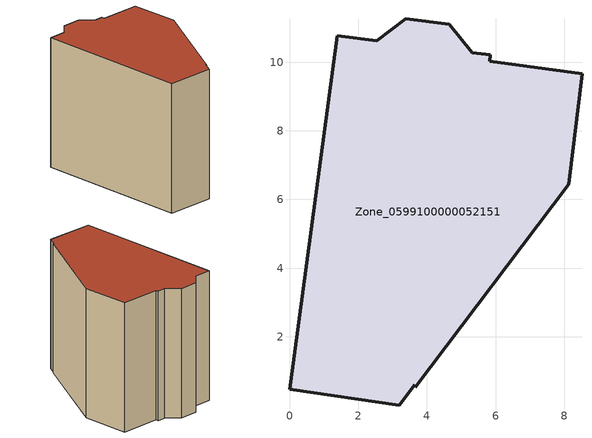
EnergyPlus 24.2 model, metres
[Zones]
Zone_0599100000052151
 floor ground (C_G): 3.66,0.53 3.64,0.61 3.19,0.01 0,0.48 1.39,10.77 2.54,10.63 3.38,11.26 4.65,11.11 5.33,10.28 5.85,10.22 5.83,10.02 8.52,9.66 8.14,6.44 z0
 wall outside (C_F): 2.54,10.63 1.39,10.77 0,0.48 3.19,0.01 3.64,0.61 3.66,0.53 8.14,6.44 8.52,9.66 5.83,10.02 5.85,10.22 5.33,10.28 4.65,11.11 3.38,11.26 2.54,10.63 z0:8.59
 roof outside (C_R): 3.64,0.61 3.66,0.53 8.14,6.44 8.52,9.66 5.83,10.02 5.85,10.22 5.33,10.28 4.65,11.11 3.38,11.26 2.54,10.63 1.39,10.77 0,0.48 3.19,0.01 z8.59
[BUILDING]
Pand.0599100000052151: North Axis=0; Terrain=City; Loads Convergence Tolerance Value=0.04; Temperature Convergence Tolerance Value=0.4; Solar Distribution=FullExterior; Maximum Number of Warmup Days=25; Minimum Number of Warmup Days=1
[Site:Location]
Rotterdam.The.Hague.AP_ZH_NLD Design_Conditions: Latitude=51.96; Longitude=4.45; Time Zone=1; Elevation=-4.5
[SITE:GROUNDTEMPERATURE:BUILDINGSURFACE]
18, 18, 18, 18, 18, 18, 18, 18, 18, 18, 18, 18
[MATERIAL] Thermal Absorptance=0.9; Solar Absorptance=0.7; Visible Absorptance=0.7
Name | Roughness | Thickness | Conductivity | Density | Specific Heat
G.TC.1946 | MediumSmooth | 0.15 | 1 | 540 | 1210
F.TC.1946 | Rough | 0.3 | 0.857143 | 1920 | 840
R.TC.1946 | MediumRough | 0.2 | 0.909091 | 1500 | 1000
[CONSTRUCTION]
C_G: G.TC.1946
C_F: F.TC.1946
C_R: R.TC.1946
[ZONE]
Zone_0599100000052151: Type=1; Multiplier=1; Ceiling Height=Autocalculate; Volume=Autocalculate; Floor Area=autocalculate; Part of Total Floor Area=Yes
[ZONEINFILTRATION:DESIGNFLOWRATE]
Infil_Zone_0599100000052151: Zone or ZoneList or Space or SpaceList=Zone_0599100000052151; Schedule=AlwaysOn; Design Flow Rate Calculation Method=Flow/Area; Flow Rate per Floor Area=0.003; Constant Term Coefficient=1; Temperature Term Coefficient=0; Velocity Term Coefficient=0; Velocity Squared Term Coefficient=0
[HVACTEMPLATE:ZONE:IDEALLOADSAIRSYSTEM]
Zone_0599100000052151: Maximum Heating Supply Air Temperature=50; Minimum Cooling Supply Air Temperature=13; Maximum Heating Supply Air Humidity Ratio=0.0156; Minimum Cooling Supply Air Humidity Ratio=0.0077; Heating Limit=NoLimit; Cooling Limit=NoLimit; Dehumidification Control Type=ConstantSensibleHeatRatio; Cooling Sensible Heat Ratio=0.7; Dehumidification Setpoint=60; Humidification Control Type=None; Humidification Setpoint=30; Outdoor Air Method=None; Outdoor Air Flow Rate per Person=0.00944; Outdoor Air Flow Rate per Zone Floor Area=0; Outdoor Air Flow Rate per Zone=0; Demand Controlled Ventilation Type=None; Outdoor Air Economizer Type=NoEconomizer; Heat Recovery Type=None; Sensible Heat Recovery Effectiveness=0.7; Latent Heat Recovery Effectiveness=0.65
[ZONECONTROL:THERMOSTAT]
ThermostatControl_Zone_0599100000052151: Zone or ZoneList=Zone_0599100000052151; Control Type Schedule=DualSetpointControlType; Control 1=Thermostat_Zone_0599100000052151; Temperature Difference Between Cutout And Setpoint=0
[THERMOSTATSETPOINT:DUALSETPOINT]
Thermostat_Zone_0599100000052151: Heating Setpoint Temperature Schedule=HeatingSetpoint_Zone_0599100000052151; Cooling Setpoint Temperature Schedule=CoolingSetpoint_Zone_0599100000052151
[SCHEDULE:COMPACT]
HeatingSetpoint_Zone_0599100000052151: Through: 12/31, For: AllDays, Until: 24:00, 21
CoolingSetpoint_Zone_0599100000052151: Through: 12/31, For: AllDays, Until: 24:00, 24
DualSetpointControlType: Through: 12/31, For: AllDays, Until: 24:00, 4
AlwaysOn: Through: 12/31, For: AllDays, Until: 24:00, 1
